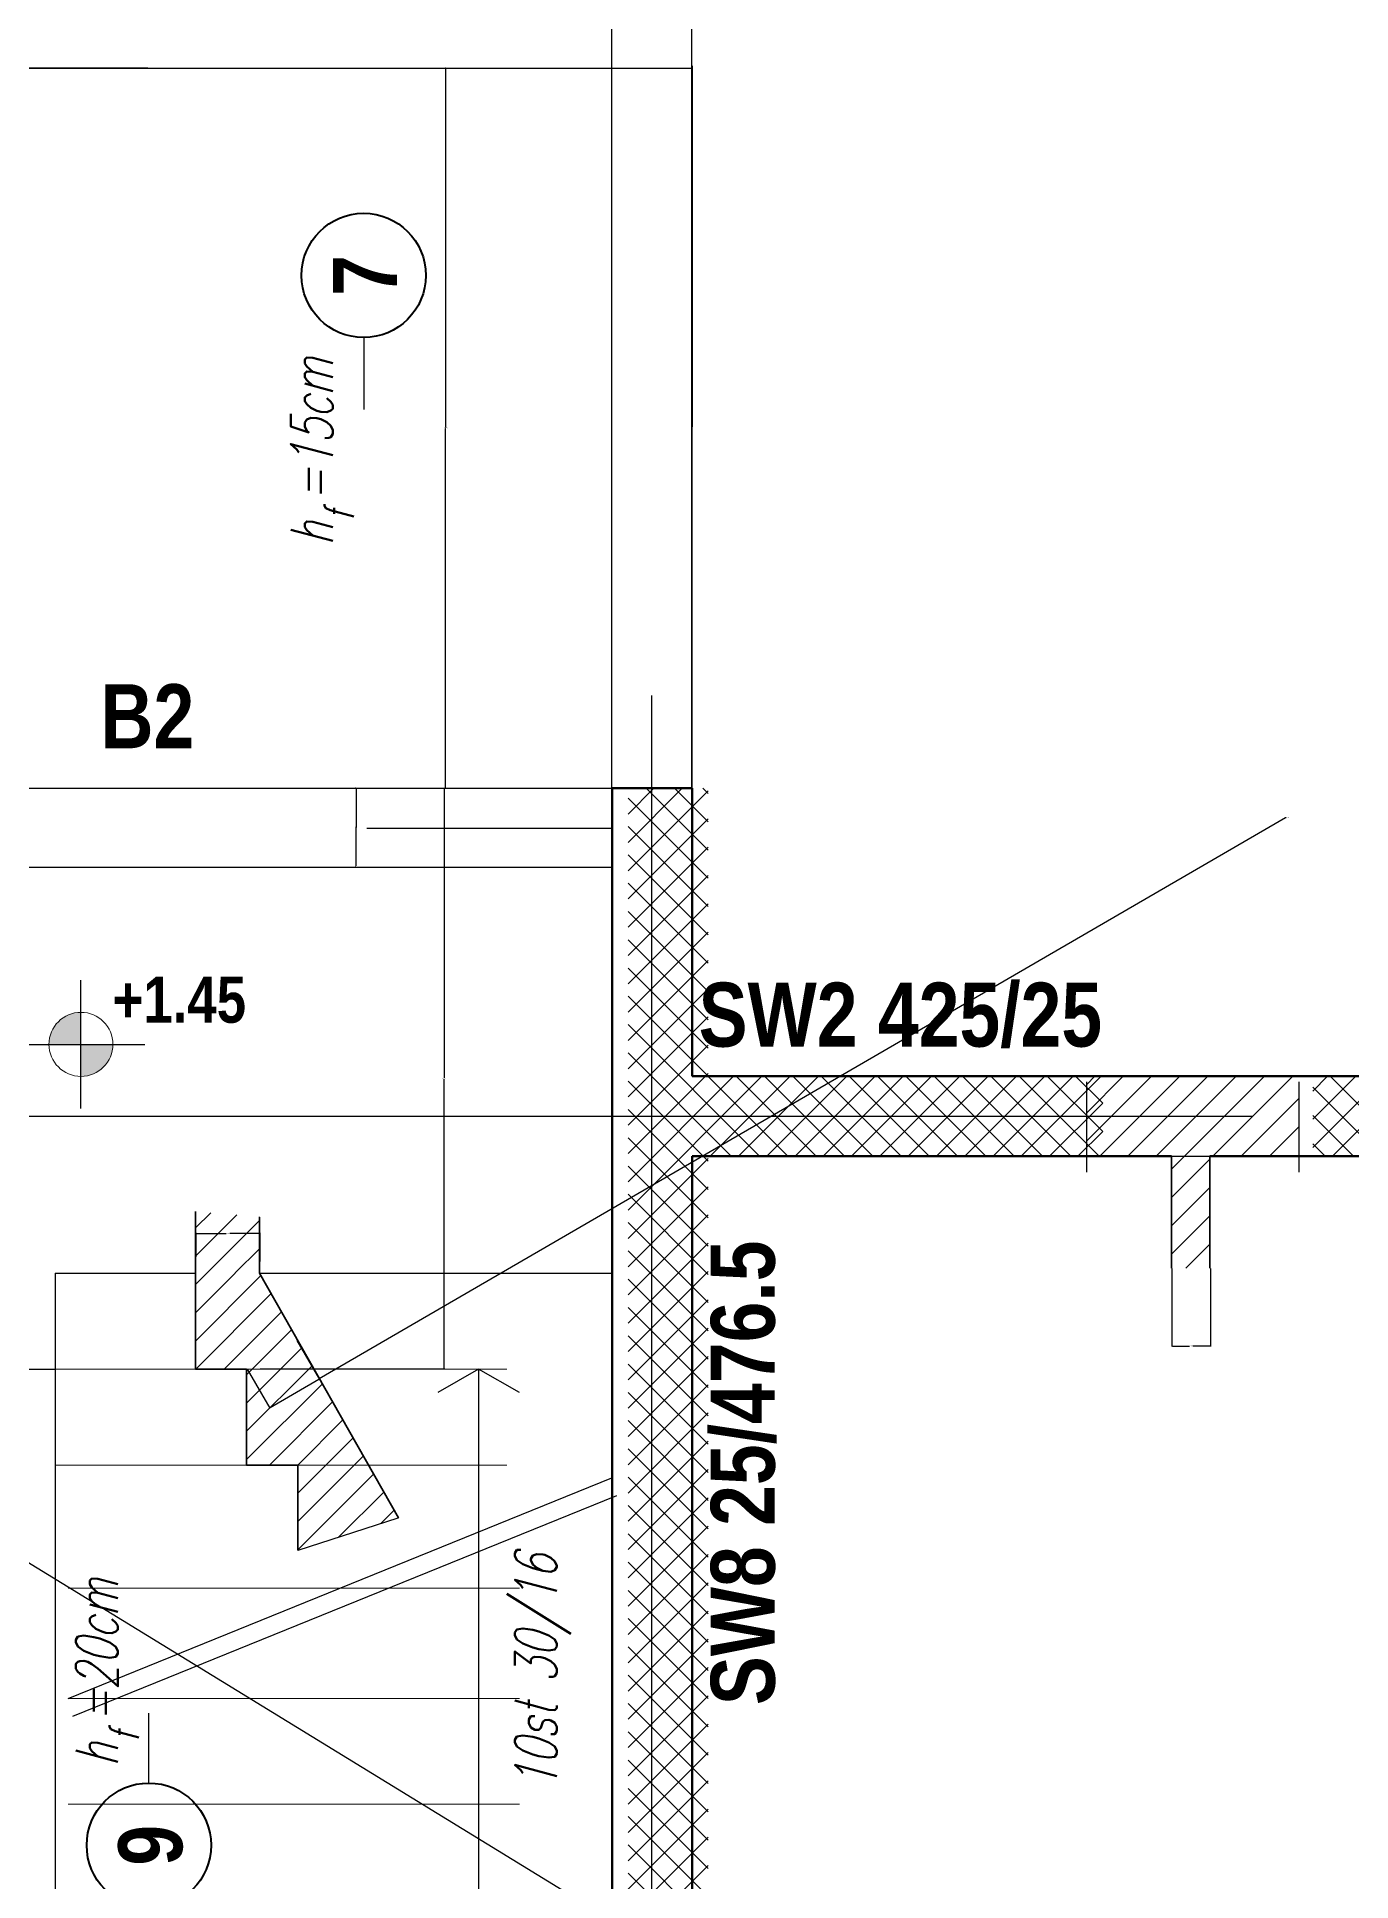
# Model space of a CAD drawing. Header units: millimetres. Extents: x 62 to 4126, y 148 to 2776.
# Drawn here: x 1773 to 2184, y 1869 to 2445 of the extents above; entities that cross this region are included whole.
import ezdxf

# ---------------------------------------------------------------- set-up
doc = ezdxf.new("R2010")
doc.units = ezdxf.units.MM
for name, pattern in [('ACAD_ISO04W100', [30, 24, -3, 0, -3]), ('DASHDOT', [25.4, 12.7, -6.35, 0, -6.35]), ('Dashed', [282.222223, 141.111112, -141.111112]), ('Solid Line copy-002', [1150, 5, -278.333333, 595, -271.666667])]:
    doc.linetypes.add(name, pattern=pattern)
for name, color, linetype, lineweight in [('! Plochi sech', 210, 'Continuous', 25), ('!Column', 10, 'Continuous', 50), ('!Dimension', 70, 'Continuous', 25), ('!Hatch', 70, 'Continuous', 25), ('!Hf', 132, 'Continuous', 25), ('025', 1, 'Continuous', 13), ('035', 30, 'Continuous', 30), ('Osi', 70, 'DASHDOT', 25)]:
    doc.layers.add(name, color=color, linetype=linetype, lineweight=lineweight)
doc.layers.add('layer 1', color=7, linetype='Continuous')
doc.layers.add('text', color=7, linetype='Continuous')
doc.styles.add('GENERATED_STYLE_3', font='ARIALNB.TTF')
doc.styles.get("Standard").update_dxf_attribs({"font": 'arial.ttf'})
doc.styles.add('АRM_nadpis', font='simplex.shx', dxfattribs={"width": 0.7, "oblique": 15})
doc.dimstyles.new('Copy of Standard', dxfattribs={"dimtxt": 10, "dimasz": 10, "dimexe": 1.25, "dimexo": 0.625, "dimtad": 1, "dimdec": 0, "dimtxsty": 'Standard', "dimblk": 'OBLIQUE', "dimcen": 2.5, "dimazin": 3, "dimtfac": 1, "dimtdec": 0, "dimtmove": 0, "dimatfit": 3})
doc.dimstyles.get("Standard").update_dxf_attribs({"dimtxt": 2.5, "dimasz": 2.5, "dimexe": 1.25, "dimexo": 0.625, "dimtad": 1, "dimtxsty": 'Standard', "dimcen": 2.5, "dimazin": 3, "dimtfac": 1, "dimtmove": 0, "dimatfit": 3})

# ---------------------------------------------------------------- blocks, each defined once
blk = doc.blocks.new('*D2245')
at = {"layer": '!Dimension', "color": 0, "lineweight": -2}
for p, q in [((1592.91, 2210.72), (1592.91, 2532.39)), ((1593.09, 2532.21), (1772.3, 2532.21)), ((1952.73, 2532.21), (1773.51, 2532.21)), ((1952.91, 2210.72), (1952.91, 2532.39))]:
    blk.add_line(p, q, dxfattribs=at)
at = {"layer": '!Dimension', "color": 0}
for points in [[(1593.09, 2532.24), (1593.09, 2532.18), (1592.91, 2532.21)], [(1952.73, 2532.18), (1952.73, 2532.24), (1952.91, 2532.21)]]:
    blk.add_solid(points, dxfattribs=at)
at = {"layer": 'Defpoints', "color": 0}
for p in [(1952.91, 2532.21), (1592.91, 2210.66), (1952.91, 2210.66)]:
    blk.add_point(p, dxfattribs=at)
at = {"layer": '!Dimension', "color": 0, "insert": (1772.91, 2532.21), "char_height": 0.18, "attachment_point": 5}
blk.add_mtext('\\A1;360.0000', dxfattribs=at)
blk = doc.blocks.new('*D2246')
at = {"layer": '!Dimension', "color": 0, "lineweight": -2}
for p, q in [((1952.91, 2210.72), (1952.91, 2532.39)), ((1953.09, 2532.21), (1964.87, 2532.21)), ((1977.73, 2532.21), (1965.94, 2532.21)), ((1977.91, 2210.72), (1977.91, 2532.39))]:
    blk.add_line(p, q, dxfattribs=at)
at = {"layer": '!Dimension', "color": 0}
for points in [[(1953.09, 2532.24), (1953.09, 2532.18), (1952.91, 2532.21)], [(1977.73, 2532.18), (1977.73, 2532.24), (1977.91, 2532.21)]]:
    blk.add_solid(points, dxfattribs=at)
at = {"layer": 'Defpoints', "color": 0}
for p in [(1977.91, 2532.21), (1952.91, 2210.66), (1977.91, 2210.66)]:
    blk.add_point(p, dxfattribs=at)
at = {"layer": '!Dimension', "color": 0, "insert": (1965.41, 2532.21), "char_height": 0.18, "attachment_point": 5}
blk.add_mtext('\\A1;25.0000', dxfattribs=at)
blk = doc.blocks.new('*D2247')
at = {"layer": '!Dimension', "color": 0, "lineweight": -2}
for p, q in [((1977.91, 2121.22), (1977.91, 2532.39)), ((1978.09, 2532.21), (2189.8, 2532.21)), ((2402.73, 2532.21), (2191.01, 2532.21)), ((2402.91, 2121.22), (2402.91, 2532.39))]:
    blk.add_line(p, q, dxfattribs=at)
at = {"layer": '!Dimension', "color": 0}
for points in [[(1978.09, 2532.24), (1978.09, 2532.18), (1977.91, 2532.21)], [(2402.73, 2532.18), (2402.73, 2532.24), (2402.91, 2532.21)]]:
    blk.add_solid(points, dxfattribs=at)
at = {"layer": 'Defpoints', "color": 0}
for p in [(1977.91, 2532.21), (1977.91, 2121.16), (2402.91, 2121.16)]:
    blk.add_point(p, dxfattribs=at)
at = {"layer": '!Dimension', "color": 0, "insert": (2190.41, 2532.21), "char_height": 0.18, "attachment_point": 5}
blk.add_mtext('\\A1;425.0000', dxfattribs=at)
blk = doc.blocks.new('*D2262')
at = {"layer": '!Dimension', "color": 0, "lineweight": -2}
for p, q in [((1567.91, 2210.22), (1567.91, 2576.31)), ((1568.09, 2576.13), (1772.3, 2576.13)), ((1977.73, 2576.13), (1773.51, 2576.13)), ((1977.91, 2210.22), (1977.91, 2576.31))]:
    blk.add_line(p, q, dxfattribs=at)
at = {"layer": '!Dimension', "color": 0}
for points in [[(1568.09, 2576.16), (1568.09, 2576.1), (1567.91, 2576.13)], [(1977.73, 2576.1), (1977.73, 2576.16), (1977.91, 2576.13)]]:
    blk.add_solid(points, dxfattribs=at)
at = {"layer": 'Defpoints', "color": 0}
for p in [(1977.91, 2576.13), (1567.91, 2210.16), (1977.91, 2210.16)]:
    blk.add_point(p, dxfattribs=at)
at = {"layer": '!Dimension', "color": 0, "insert": (1772.91, 2576.13), "char_height": 0.18, "attachment_point": 5}
blk.add_mtext('\\A1;410.0000', dxfattribs=at)
blk = doc.blocks.new('*D2263')
at = {"layer": '!Dimension', "color": 0, "lineweight": -2}
for p, q in [((1977.91, 2210.22), (1977.91, 2576.31)), ((1978.09, 2576.13), (2922.24, 2576.13)), ((3867.73, 2576.13), (2923.57, 2576.13)), ((3867.91, 2120.72), (3867.91, 2576.31))]:
    blk.add_line(p, q, dxfattribs=at)
at = {"layer": '!Dimension', "color": 0}
for points in [[(1978.09, 2576.16), (1978.09, 2576.1), (1977.91, 2576.13)], [(3867.73, 2576.1), (3867.73, 2576.16), (3867.91, 2576.13)]]:
    blk.add_solid(points, dxfattribs=at)
at = {"layer": 'Defpoints', "color": 0}
for p in [(3867.91, 2576.13), (1977.91, 2210.16), (3867.91, 2120.66)]:
    blk.add_point(p, dxfattribs=at)
at = {"layer": '!Dimension', "color": 0, "insert": (2922.91, 2576.13), "char_height": 0.18, "attachment_point": 5}
blk.add_mtext('\\A1;1890.0000', dxfattribs=at)
blk = doc.blocks.new('*D2264')
at = {"layer": '!Dimension', "color": 0, "lineweight": -2}
for p, q in [((307.91, 2120.22), (307.91, 2592.46)), ((308.09, 2592.28), (2087.55, 2592.28)), ((3867.73, 2592.28), (2088.26, 2592.28)), ((3867.91, 2120.72), (3867.91, 2592.46))]:
    blk.add_line(p, q, dxfattribs=at)
at = {"layer": '!Dimension', "color": 0}
for points in [[(308.09, 2592.31), (308.09, 2592.25), (307.91, 2592.28)], [(3867.73, 2592.25), (3867.73, 2592.31), (3867.91, 2592.28)]]:
    blk.add_solid(points, dxfattribs=at)
at = {"layer": 'Defpoints', "color": 0}
for p in [(3867.91, 2592.28), (3867.91, 2120.66), (307.91, 2120.16)]:
    blk.add_point(p, dxfattribs=at)
at = {"layer": '!Dimension', "color": 0, "insert": (2087.91, 2592.28), "char_height": 0.18, "attachment_point": 5}
blk.add_mtext('\\A1;3560', dxfattribs=at)
blk = doc.blocks.new('*D2303')
at = {"layer": '!Dimension', "color": 0, "linetype": 'Continuous', "lineweight": -2}
for p, q in [((2127.91, 2060.6), (2127.91, 2036.14)), ((2139.91, 2060.6), (2139.91, 2036.14)), ((2128.09, 2036.32), (2133.38, 2036.32)), ((2139.73, 2036.32), (2134.43, 2036.32))]:
    blk.add_line(p, q, dxfattribs=at)
at = {"layer": '!Dimension', "color": 0}
for points in [[(2128.09, 2036.35), (2128.09, 2036.29), (2127.91, 2036.32)], [(2139.73, 2036.29), (2139.73, 2036.35), (2139.91, 2036.32)]]:
    blk.add_solid(points, dxfattribs=at)
at = {"layer": 'Defpoints', "color": 0}
for p in [(2127.91, 2060.66), (2139.91, 2060.66), (2139.91, 2036.32)]:
    blk.add_point(p, dxfattribs=at)
at = {"layer": '!Dimension', "color": 0, "lineweight": 20, "insert": (2133.91, 2036.32), "char_height": 0.18, "attachment_point": 5}
blk.add_mtext('\\A1;12.0000', dxfattribs=at)
blk = doc.blocks.new('*D2398')
at = {"layer": '!Dimension', "color": 0, "lineweight": -2}
for p, q in [((1823.47, 2210.66), (1900.68, 2210.66)), ((1900.5, 2210.48), (1900.5, 2120.09)), ((1900.5, 2029.34), (1900.5, 2119.73)), ((1842.97, 2029.16), (1900.68, 2029.16))]:
    blk.add_line(p, q, dxfattribs=at)
at = {"layer": '!Dimension', "color": 0}
for points in [[(1900.53, 2210.48), (1900.47, 2210.48), (1900.5, 2210.66)], [(1900.47, 2029.34), (1900.53, 2029.34), (1900.5, 2029.16)]]:
    blk.add_solid(points, dxfattribs=at)
at = {"layer": 'Defpoints', "color": 0}
for p in [(1823.41, 2210.66), (1842.91, 2029.16), (1900.5, 2029.16)]:
    blk.add_point(p, dxfattribs=at)
at = {"layer": '!Dimension', "color": 0, "insert": (1900.5, 2119.91), "char_height": 0.18, "attachment_point": 5}
blk.add_mtext('\\A1;181.5000', dxfattribs=at)
blk = doc.blocks.new('A$C3D280032')
at = {"color": 4, "linetype": 'Continuous', "lineweight": 25}
for p, q in [((228.1, 613), (228.1, 831.2)), ((228.1, 224.3), (228.1, 0))]:
    blk.add_line(p, q, dxfattribs=at)
at = {"color": 4, "linetype": 'Continuous', "lineweight": 40}
blk.add_circle((228.1, 418.7), 194.3, dxfattribs=at)
at = {"layer": 'text', "style": 'АRM_nadpis', "oblique": 15, "width": 0.7}
for s, height, p in [('h =20cm', 131.22, (131.2, 663.4)), ('f', 91.9, (197.3, 741.8))]:
    blk.add_text(s, height=height, rotation=90, dxfattribs=at).set_placement(p)
at = {"layer": 'text', "color": 4, "linetype": 'Continuous', "lineweight": 5, "insert": (132.7, 418.7), "char_height": 200, "attachment_point": 2, "rotation": 90, "style": 'GENERATED_STYLE_3'}
blk.add_mtext('9', dxfattribs=at)
blk = doc.blocks.new('A$C6A31159B')
at = {"color": 4, "linetype": 'Continuous', "lineweight": 25}
blk.add_line((228.1, 651.2), (228.1, 426.8), dxfattribs=at)
at = {"color": 4, "linetype": 'Continuous', "lineweight": 40}
blk.add_circle((228.1, 845.5), 194.3, dxfattribs=at)
at = {"layer": 'text', "style": 'АRM_nadpis', "oblique": 15, "width": 0.7}
for s, height, p in [('h =15cm', 131.22, (131.2, 0)), ('f', 91.9, (197.3, 78.4))]:
    blk.add_text(s, height=height, rotation=90, dxfattribs=at).set_placement(p)
at = {"layer": 'text', "color": 4, "linetype": 'Continuous', "lineweight": 5, "insert": (132.7, 845.5), "char_height": 200, "attachment_point": 2, "rotation": 90, "style": 'GENERATED_STYLE_3'}
blk.add_mtext('7', dxfattribs=at)
blk = doc.blocks.new('*D2522')
at = {"layer": '! Plochi sech', "color": 0, "lineweight": -2}
for p, q in [((1666.44, 1979.21), (1690.21, 2018)), ((1690.27, 2017.75), (1705.46, 2008.44)), ((1681.94, 1969.71), (1705.71, 2008.5)), ((2005.99, 1824.25), (1705.62, 2008.35)), ((2006.17, 1824.25), (2005.99, 1824.25))]:
    blk.add_line(p, q, dxfattribs=at)
at = {"layer": '! Plochi sech', "color": 0}
for points in [[(1690.29, 2017.78), (1690.26, 2017.73), (1690.12, 2017.85)], [(1705.45, 2008.42), (1705.48, 2008.47), (1705.62, 2008.35)]]:
    blk.add_solid(points, dxfattribs=at)
at = {"layer": 'Defpoints', "color": 0}
for p in [(1705.62, 2008.35), (1666.41, 1979.16), (1681.91, 1969.66)]:
    blk.add_point(p, dxfattribs=at)
at = {"layer": '! Plochi sech', "color": 0, "insert": (2006.69, 1824.25), "char_height": 0.18, "attachment_point": 5}
blk.add_mtext('\\A1;18.1797', dxfattribs=at)
blk = doc.blocks.new('*D2527')
at = {"layer": '!Dimension', "color": 0, "lineweight": -2}
for p, q in [((1823.47, 2210.66), (1900.68, 2210.66)), ((1900.5, 2210.48), (1900.5, 2120.09)), ((1900.5, 2029.34), (1900.5, 2119.73)), ((1842.97, 2029.16), (1900.68, 2029.16))]:
    blk.add_line(p, q, dxfattribs=at)
at = {"layer": '!Dimension', "color": 0}
for points in [[(1900.53, 2210.48), (1900.47, 2210.48), (1900.5, 2210.66)], [(1900.47, 2029.34), (1900.53, 2029.34), (1900.5, 2029.16)]]:
    blk.add_solid(points, dxfattribs=at)
at = {"layer": 'Defpoints', "color": 0}
for p in [(1823.41, 2210.66), (1842.91, 2029.16), (1900.5, 2029.16)]:
    blk.add_point(p, dxfattribs=at)
at = {"layer": '!Dimension', "color": 0, "insert": (1900.5, 2119.91), "char_height": 0.18, "attachment_point": 5}
blk.add_mtext('\\A1;181.5000', dxfattribs=at)
blk = doc.blocks.new('*D2528')
at = {"layer": '!Dimension', "color": 0, "lineweight": -2}
for p, q in [((1872.84, 2210.66), (1872.73, 2210.66)), ((1872.91, 2210.48), (1872.91, 2198.59)), ((1872.91, 2186.34), (1872.91, 2198.23)), ((1872.84, 2186.16), (1872.73, 2186.16))]:
    blk.add_line(p, q, dxfattribs=at)
at = {"layer": '!Dimension', "color": 0}
for points in [[(1872.94, 2210.48), (1872.88, 2210.48), (1872.91, 2210.66)], [(1872.88, 2186.34), (1872.94, 2186.34), (1872.91, 2186.16)]]:
    blk.add_solid(points, dxfattribs=at)
at = {"layer": 'Defpoints', "color": 0}
for p in [(1872.91, 2210.66), (1872.91, 2210.66), (1872.91, 2186.16)]:
    blk.add_point(p, dxfattribs=at)
at = {"layer": '!Dimension', "color": 0, "insert": (1872.91, 2198.41), "char_height": 0.18, "attachment_point": 5}
blk.add_mtext('\\A1;{\\Ftxt,bigfont|c204;25}', dxfattribs=at)
blk = doc.blocks.new('*D2529')
at = {"layer": '!Dimension', "color": 0, "lineweight": -2}
for p, q in [((1822.91, 2064.22), (1822.91, 2071.7)), ((1823.09, 2071.52), (1832.37, 2071.52)), ((1842.73, 2071.52), (1833.44, 2071.52)), ((1842.91, 2062.72), (1842.91, 2071.7))]:
    blk.add_line(p, q, dxfattribs=at)
at = {"layer": '!Dimension', "color": 0}
for points in [[(1823.09, 2071.55), (1823.09, 2071.49), (1822.91, 2071.52)], [(1842.73, 2071.49), (1842.73, 2071.55), (1842.91, 2071.52)]]:
    blk.add_solid(points, dxfattribs=at)
at = {"layer": 'Defpoints', "color": 0}
for p in [(1842.91, 2071.52), (1822.91, 2064.16), (1842.91, 2062.66)]:
    blk.add_point(p, dxfattribs=at)
at = {"layer": '!Dimension', "color": 0, "insert": (1832.91, 2071.52), "char_height": 0.18, "attachment_point": 5}
blk.add_mtext('\\A1;20.0000', dxfattribs=at)
blk = doc.blocks.new('*D2530')
at = {"layer": '!Dimension', "color": 0, "lineweight": -2}
for p, q in [((2163.38, 2201.38), (1861.43, 2026.05)), ((2163.56, 2201.38), (2163.38, 2201.38)), ((1854.44, 2038.11), (1861.52, 2025.9)), ((1838.94, 2029.11), (1846.02, 2016.9)), ((1846.09, 2017.14), (1861.28, 2025.96))]:
    blk.add_line(p, q, dxfattribs=at)
at = {"layer": '!Dimension', "color": 0}
for points in [[(1861.29, 2025.94), (1861.26, 2025.99), (1861.43, 2026.05)], [(1846.07, 2017.17), (1846.1, 2017.12), (1845.93, 2017.05)]]:
    blk.add_solid(points, dxfattribs=at)
at = {"layer": 'Defpoints', "color": 0}
for p in [(1854.41, 2038.16), (1838.91, 2029.16), (1861.43, 2026.05)]:
    blk.add_point(p, dxfattribs=at)
at = {"layer": '!Dimension', "color": 0, "insert": (2164.09, 2201.38), "char_height": 0.18, "attachment_point": 5}
blk.add_mtext('\\A1;17.9234', dxfattribs=at)
blk = doc.blocks.new('*D2539')
at = {"layer": '!Dimension', "color": 0, "lineweight": -2}
for p, q in [((1900.84, 2435.66), (1900.73, 2435.66)), ((1900.91, 2435.48), (1900.91, 2323.34)), ((1900.91, 2210.84), (1900.91, 2322.98)), ((1900.84, 2210.66), (1900.73, 2210.66))]:
    blk.add_line(p, q, dxfattribs=at)
at = {"layer": '!Dimension', "color": 0}
for points in [[(1900.94, 2435.48), (1900.88, 2435.48), (1900.91, 2435.66)], [(1900.88, 2210.84), (1900.94, 2210.84), (1900.91, 2210.66)]]:
    blk.add_solid(points, dxfattribs=at)
at = {"layer": 'Defpoints', "color": 0}
for p in [(1900.91, 2435.66), (1900.91, 2435.66), (1900.91, 2210.66)]:
    blk.add_point(p, dxfattribs=at)
at = {"layer": '!Dimension', "color": 0, "insert": (1900.91, 2323.16), "char_height": 0.18, "attachment_point": 5}
blk.add_mtext('\\A1;225.0000', dxfattribs=at)
blk = doc.blocks.new('_Oblique')
at = {"color": 0, "linetype": 'ByBlock', "lineweight": -2}
blk.add_line((-0.5, -0.5), (0.5, 0.5), dxfattribs=at)
blk = doc.blocks.new('*D2584')
at = {"layer": 'Defpoints', "color": 0}
for p in [(1592.91, 2471.57), (1592.91, 2435.66), (1952.91, 2435.66)]:
    blk.add_point(p, dxfattribs=at)
at = {"layer": 'layer 1', "color": 0, "linetype": 'ACAD_ISO04W100', "lineweight": -2}
for p, q in [((1592.91, 2435.72), (1592.91, 2471.75)), ((1952.91, 2435.72), (1952.91, 2471.75))]:
    blk.add_line(p, q, dxfattribs=at)
at = {"layer": 'layer 1', "color": 0, "lineweight": -2}
for p, q in [((1592.91, 2471.57), (1761.79, 2471.57)), ((1952.91, 2471.57), (1784.02, 2471.57))]:
    blk.add_line(p, q, dxfattribs=at)
at = {"layer": 'layer 1', "color": 0, "lineweight": -2, "xscale": 10, "yscale": 10, "zscale": 10, "rotation": 180}
blk.add_blockref('_Oblique', (1592.91, 2471.57), dxfattribs=at)
at = {"layer": 'layer 1', "color": 0, "lineweight": -2, "xscale": 10, "yscale": 10, "zscale": 10}
blk.add_blockref('_Oblique', (1952.91, 2471.57), dxfattribs=at)
at = {"layer": 'layer 1', "color": 0, "insert": (1772.91, 2471.57), "char_height": 10, "attachment_point": 5}
blk.add_mtext('\\A1;360', dxfattribs=at)

msp = doc.modelspace()

# ---------------------------------------------------------------- hatches: boundary and pattern name
at = {"layer": '! Plochi sech'}
h = msp.add_hatch(dxfattribs=at)
h.set_pattern_fill('ANSI31', color=256, scale=50)
h.set_pattern_definition([(45, (-899979.781, -513330.7817), (-4.419417382, 4.419417382), [])])
h.paths.add_polyline_path([(1859.782, 2029.137), (1838.735, 2029.137), (1838.735, 1999.137), (1854.735, 1999.137), (1876.969, 1998.89)])
h.paths.add_polyline_path([(1842.735, 2059.137), (1822.735, 2059.137), (1822.735, 2029.137), (1838.735, 2029.137), (1859.782, 2029.137)])
h.paths.add_polyline_path([(1842.735, 2076.663), (1822.735, 2078.409), (1822.735, 2059.137), (1842.735, 2059.172)])
edge = h.paths.add_edge_path()
edge.add_line((1876.969, 1998.89), (1854.735, 1999.137))
edge.add_line((1854.735, 1999.137), (1854.735, 1972.609))
edge.add_arc((1854.785, 1972.609), 0.05, 180, 287.813495)
edge.add_line((1854.801, 1972.561), (1886.138, 1982.631))
edge.add_arc((1886.123, 1982.679), 0.05, 287.813495, 388.072487)
edge.add_line((1886.167, 1982.702), (1876.969, 1998.89))
at = {"layer": '!Hatch'}
h = msp.add_hatch(dxfattribs=at)
h.set_pattern_fill('ANSI37', color=256, scale=50)
h.set_pattern_definition([(45, (1978.057, 1586.286), (-4.419417, 4.419417), []), (135, (1978.057, 1586.286), (-4.419417, -4.419417), [])])
h.paths.add_polyline_path([(2171.905, 2120.637), (2106.253, 2120.637), (2106.253, 2107.813), (2171.905, 2107.825)], flags=16)
h.paths.add_polyline_path([(2171.905, 2107.825), (2106.253, 2107.813), (2106.253, 2095.637), (2171.905, 2095.637)], flags=16)
h.paths.add_polyline_path([(2402.915, 2120.637), (2390.415, 2120.637), (2390.415, 2095.637), (2402.915, 2095.637)])
h.paths.add_polyline_path([(1957.915, 1849.328), (1970.468, 1849.328), (1970.468, 1787.66), (1957.915, 1787.66), (1957.915, 1766.16), (1957.915, 1766.16), (1957.915, 1788.66)], flags=16)
h.paths.add_polyline_path([(1970.468, 1849.328), (1982.911, 1849.328), (1982.911, 1787.66), (1970.468, 1787.66)], flags=16)
h.paths.add_polyline_path([(1957.915, 1734.16), (1982.915, 1734.16), (1982.915, 2095.637), (2390.415, 2095.637), (2390.415, 2120.637), (1982.915, 2120.637), (1982.915, 2210.631), (1957.915, 2210.631)])
at = {"linetype": 'Continuous', "lineweight": 20}
h = msp.add_hatch(color=7, dxfattribs=at)
h.paths.add_polyline_path([(1776.957, 2130.601), (1786.957, 2130.601), (1786.957, 2140.601, 0.4142136)])
h.paths.add_polyline_path([(1786.957, 2130.601), (1786.957, 2120.601, 0.4142136), (1796.957, 2130.601)])
h = msp.add_hatch(dxfattribs=at)
h.set_pattern_fill('ANSI31', scale=50, style=0)
h.set_pattern_definition([(45, (-881535.0757, -482559.763), (-4.419417382, 4.419417382), [])])
h.paths.add_polyline_path([(2167.679, 2120.637), (2101.253, 2120.637), (2101.253, 2108.137), (2167.679, 2108.137)])
h.paths.add_polyline_path([(2167.679, 2108.137), (2101.253, 2108.137), (2101.253, 2095.637), (2127.757, 2095.637), (2127.757, 2060.637), (2139.757, 2060.637), (2139.757, 2095.637), (2167.679, 2095.637)])

# ---------------------------------------------------------------- linework, layer by layer
at = {"layer": '! Plochi sech'}
msp.add_line((1762.923, 2029.137), (1778.923, 2029.137), dxfattribs=at)
at = {"layer": '!Column'}
for p, q in [((1977.915, 2120.637), (2402.915, 2120.637)), ((2127.757, 2095.637), (1977.915, 2095.637)), ((2402.915, 2095.637), (2139.757, 2095.637))]:
    msp.add_line(p, q, dxfattribs=at)
for points in [[(1952.915, 1789.66), (1952.915, 2210.637), (1977.915, 2210.637), (1977.915, 2120.637)], [(1977.915, 2095.637), (1977.915, 1734.16)]]:
    msp.add_lwpolyline(points, dxfattribs=at)
at = {"layer": '!Dimension'}
for p, q in [((1842.735, 2059.137), (1842.735, 2076.698)), ((1782.923, 1926.16), (1952.912, 1995.16)), ((1782.923, 1926.16), (1952.912, 1995.16)), ((1784.456, 1920.66), (1954.445, 1989.66)), ((1784.456, 1920.66), (1954.445, 1989.66)), ((1854.801, 1972.561), (1886.138, 1982.631))]:
    msp.add_line(p, q, dxfattribs=at)
msp.add_arc((1886.123, 1982.679), 0.05, 287.813495, 28.072487, dxfattribs=at)
at = {"layer": '!Dimension', "lineweight": 35}
msp.add_arc((1854.785, 1972.609), 0.05, 180, 287.813495, dxfattribs=at)
at = {"color": 7, "linetype": 'Continuous', "lineweight": 25}
for p, q in [((1807.905, 2435.636), (1565.315, 2435.636)), ((1786.957, 2110.601), (1786.957, 2150.601)), ((1766.957, 2130.601), (1806.957, 2130.601))]:
    msp.add_line(p, q, dxfattribs=at)
at = {"color": 3, "linetype": 'Dashed', "lineweight": 25, "ltscale": 0.2}
for p, q in [((2101.253, 2090.637), (2101.253, 2125.637)), ((2167.679, 2090.637), (2167.679, 2125.637))]:
    msp.add_line(p, q, dxfattribs=at)
at = {"color": 3, "linetype": 'Continuous', "lineweight": 35}
for p, q in [((2127.757, 2060.637), (2127.757, 2095.637)), ((2139.757, 2060.637), (2139.757, 2095.637)), ((1822.735, 2078.409), (1822.735, 2059.137)), ((1842.735, 2059.137), (1842.735, 2076.628)), ((1822.735, 2059.137), (1822.735, 2029.137)), ((1842.735, 2059.137), (1886.167, 1982.702)), ((1822.735, 2029.137), (1838.735, 2029.137)), ((1838.735, 2029.137), (1838.735, 1999.137)), ((1838.735, 1999.137), (1854.735, 1999.137)), ((1854.735, 1999.137), (1854.735, 1972.609))]:
    msp.add_line(p, q, dxfattribs=at)
at = {"color": 6, "linetype": 'Continuous', "lineweight": 25}
for p, q in [((1911.243, 2029.137), (1898.513, 2021.768)), ((1923.972, 2021.768), (1911.243, 2029.137))]:
    msp.add_line(p, q, dxfattribs=at)
at = {"color": 6, "lineweight": 25}
msp.add_line((1911.243, 2029.137), (1911.243, 1747.16), dxfattribs=at)
at = {"color": 7, "linetype": 'Continuous', "lineweight": 20}
msp.add_circle((1786.957, 2130.601), 10, dxfattribs=at)
at = {"layer": '025', "linetype": 'Dashed'}
for p, q in [((1782.923, 2210.637), (1952.915, 2210.637)), ((1778.923, 2029.137), (1952.915, 2029.137)), ((1778.923, 1999.137), (1952.915, 1999.137)), ((1782.923, 1960.66), (1952.915, 1960.66)), ((1782.923, 1926.16), (1952.915, 1926.16)), ((1782.923, 1893.137), (1952.915, 1893.137))]:
    msp.add_line(p, q, dxfattribs=at)
at = {"layer": '035'}
for p, q in [((1746.405, 2435.634), (1977.918, 2435.631)), ((1977.915, 2436.325), (1977.912, 2210.631)), ((1746.405, 2210.634), (1977.915, 2210.631)), ((1952.91, 1789.66), (1952.915, 2190.643)), ((1977.915, 2190.637), (1977.915, 2190.643)), ((1698.405, 2185.981), (1952.915, 2185.981)), ((1977.915, 2120.637), (3867.915, 2120.637)), ((2127.757, 2095.637), (1977.915, 2095.637)), ((1977.915, 2095.637), (2402.905, 2095.637)), ((1778.923, 2059.137), (1822.735, 2059.137)), ((1778.923, 2059.137), (1778.923, 1734.16)), ((1842.735, 2059.137), (1952.915, 2059.137))]:
    msp.add_line(p, q, dxfattribs=at)
at = {"layer": 'Osi', "linetype": 'Solid Line copy-002', "lineweight": 25}
for p, q in [((1965.413, 211.257), (1965.413, 2654.348)), ((1592.921, 2198.131), (1952.915, 2198.131)), ((124.878, 2108.137), (4062.976, 2108.137))]:
    msp.add_line(p, q, dxfattribs=at)

# ---------------------------------------------------------------- block references
at = {"layer": '!Hf', "xscale": 0.1, "yscale": 0.1, "zscale": 0.1}
for name, p in [('A$C6A31159B', (1852.502, 2286.316)), ('A$C3D280032', (1785.364, 1838.473))]:
    msp.add_blockref(name, p, dxfattribs=at)

# ---------------------------------------------------------------- texts
at = {"layer": 'text', "style": 'АRM_nadpis', "oblique": 15, "width": 0.7}
msp.add_text('10st 30/16', height=13.122, rotation=90, dxfattribs=at).set_placement((1935.703, 1897.611))
at = {"layer": 'text', "color": 3, "linetype": 'Continuous', "lineweight": 5, "char_height": 20, "attachment_point": 2, "style": 'GENERATED_STYLE_3'}
for s, insert in [('B2', (1807.728, 2243.125)), ('SW2 425/25', (2043.042, 2149.883))]:
    msp.add_mtext(s, dxfattribs=dict(at, insert=insert))
at = {"layer": 'text', "color": 6, "linetype": 'Continuous', "lineweight": 5, "insert": (1817.689, 2151.754), "char_height": 14.4, "attachment_point": 2, "style": 'GENERATED_STYLE_3'}
msp.add_mtext('+1.45', dxfattribs=at)
at = {"layer": 'text', "color": 3, "linetype": 'Continuous', "lineweight": 5, "insert": (1983.786, 1996.729), "char_height": 20, "attachment_point": 2, "rotation": 90, "style": 'GENERATED_STYLE_3'}
msp.add_mtext('SW8 25/476.5', dxfattribs=at)

# ---------------------------------------------------------------- dimensions: what is measured, and where the dimension line sits
at = {"layer": '! Plochi sech'}
dim = msp.add_linear_dim(base=(1705.617, 2008.348), p1=(1666.405, 1979.16), p2=(1681.905, 1969.66), angle=328.495733, dimstyle='Standard', dxfattribs=at)
dim.commit()
dim.dimension.update_dxf_attribs({"geometry": '*D2522', "text_midpoint": (2006.693, 1824.25), "dimtype": 161})
at = {"layer": '!Dimension'}
dim = msp.add_linear_dim(base=(3867.905, 2592.284), p1=(307.905, 2120.16), p2=(3867.905, 2120.66), dimstyle='Standard', override={"dimdec": 0}, dxfattribs=at)
dim.commit()
dim.dimension.update_dxf_attribs({"geometry": '*D2264', "text_midpoint": (2087.905, 2592.284)})
for base, p1, p2, picture, middle in [((1977.905, 2576.127), (1567.905, 2210.16), (1977.905, 2210.16), '*D2262', (1772.905, 2576.127)), ((3867.905, 2576.127), (1977.905, 2210.16), (3867.905, 2120.66), '*D2263', (2922.905, 2576.127)), ((1952.905, 2532.21), (1592.905, 2210.66), (1952.905, 2210.66), '*D2245', (1772.905, 2532.21)), ((1977.905, 2532.21), (1952.905, 2210.66), (1977.905, 2210.66), '*D2246', (1965.405, 2532.21)), ((1977.905, 2532.21), (2402.905, 2121.16), (1977.905, 2121.16), '*D2247', (2190.405, 2532.21)), ((1842.905, 2071.523), (1822.905, 2064.16), (1842.905, 2062.66), '*D2529', (1832.905, 2071.523))]:
    dim = msp.add_linear_dim(base=base, p1=p1, p2=p2, dimstyle='Standard', dxfattribs=at)
    dim.commit()
    dim.dimension.update_dxf_attribs({"geometry": picture, "text_midpoint": middle})
dim = msp.add_linear_dim(base=(1900.905, 2435.66), p1=(1900.905, 2210.66), p2=(1900.905, 2435.66), angle=90, dimstyle='Standard', dxfattribs=at)
dim.commit()
dim.dimension.update_dxf_attribs({"geometry": '*D2539', "text_midpoint": (1900.905, 2323.16)})
for base, p1, p2, angle, picture, middle, dimtype in [((1900.499, 2029.16), (1823.405, 2210.66), (1842.905, 2029.16), 90, '*D2398', (1900.499, 2119.91), 160), ((1900.499, 2029.16), (1823.405, 2210.66), (1842.905, 2029.16), 90, '*D2527', (1900.499, 2119.91), 160), ((1861.434, 2026.054), (1838.905, 2029.16), (1854.405, 2038.16), 30.141386, '*D2530', (2164.088, 2201.379), 161)]:
    dim = msp.add_linear_dim(base=base, p1=p1, p2=p2, angle=angle, dimstyle='Standard', dxfattribs=at)
    dim.commit()
    dim.dimension.update_dxf_attribs({"geometry": picture, "text_midpoint": middle, "dimtype": dimtype})
dim = msp.add_linear_dim(base=(1872.905, 2210.66), p1=(1872.905, 2186.16), p2=(1872.905, 2210.66), angle=90, text='{\\Ftxt,bigfont|c204;25}', dimstyle='Standard', dxfattribs=at)
dim.commit()
dim.dimension.update_dxf_attribs({"geometry": '*D2528', "text_midpoint": (1872.905, 2198.41)})
at = {"layer": '!Dimension', "color": 7, "linetype": 'Continuous', "lineweight": 20}
dim = msp.add_linear_dim(base=(2139.905, 2036.321), p1=(2127.905, 2060.66), p2=(2139.905, 2060.66), dimstyle='Standard', dxfattribs=at)
dim.commit()
dim.dimension.update_dxf_attribs({"geometry": '*D2303', "text_midpoint": (2133.905, 2036.321)})
at = {"layer": 'layer 1', "color": 0}
dim = msp.add_linear_dim(base=(1592.905, 2471.573), p1=(1952.905, 2435.66), p2=(1592.905, 2435.66), dimstyle='Copy of Standard', dxfattribs=at)
dim.commit()
dim.dimension.update_dxf_attribs({"geometry": '*D2584', "text_midpoint": (1772.905, 2471.573)})

doc.saveas('drawing.dxf')
